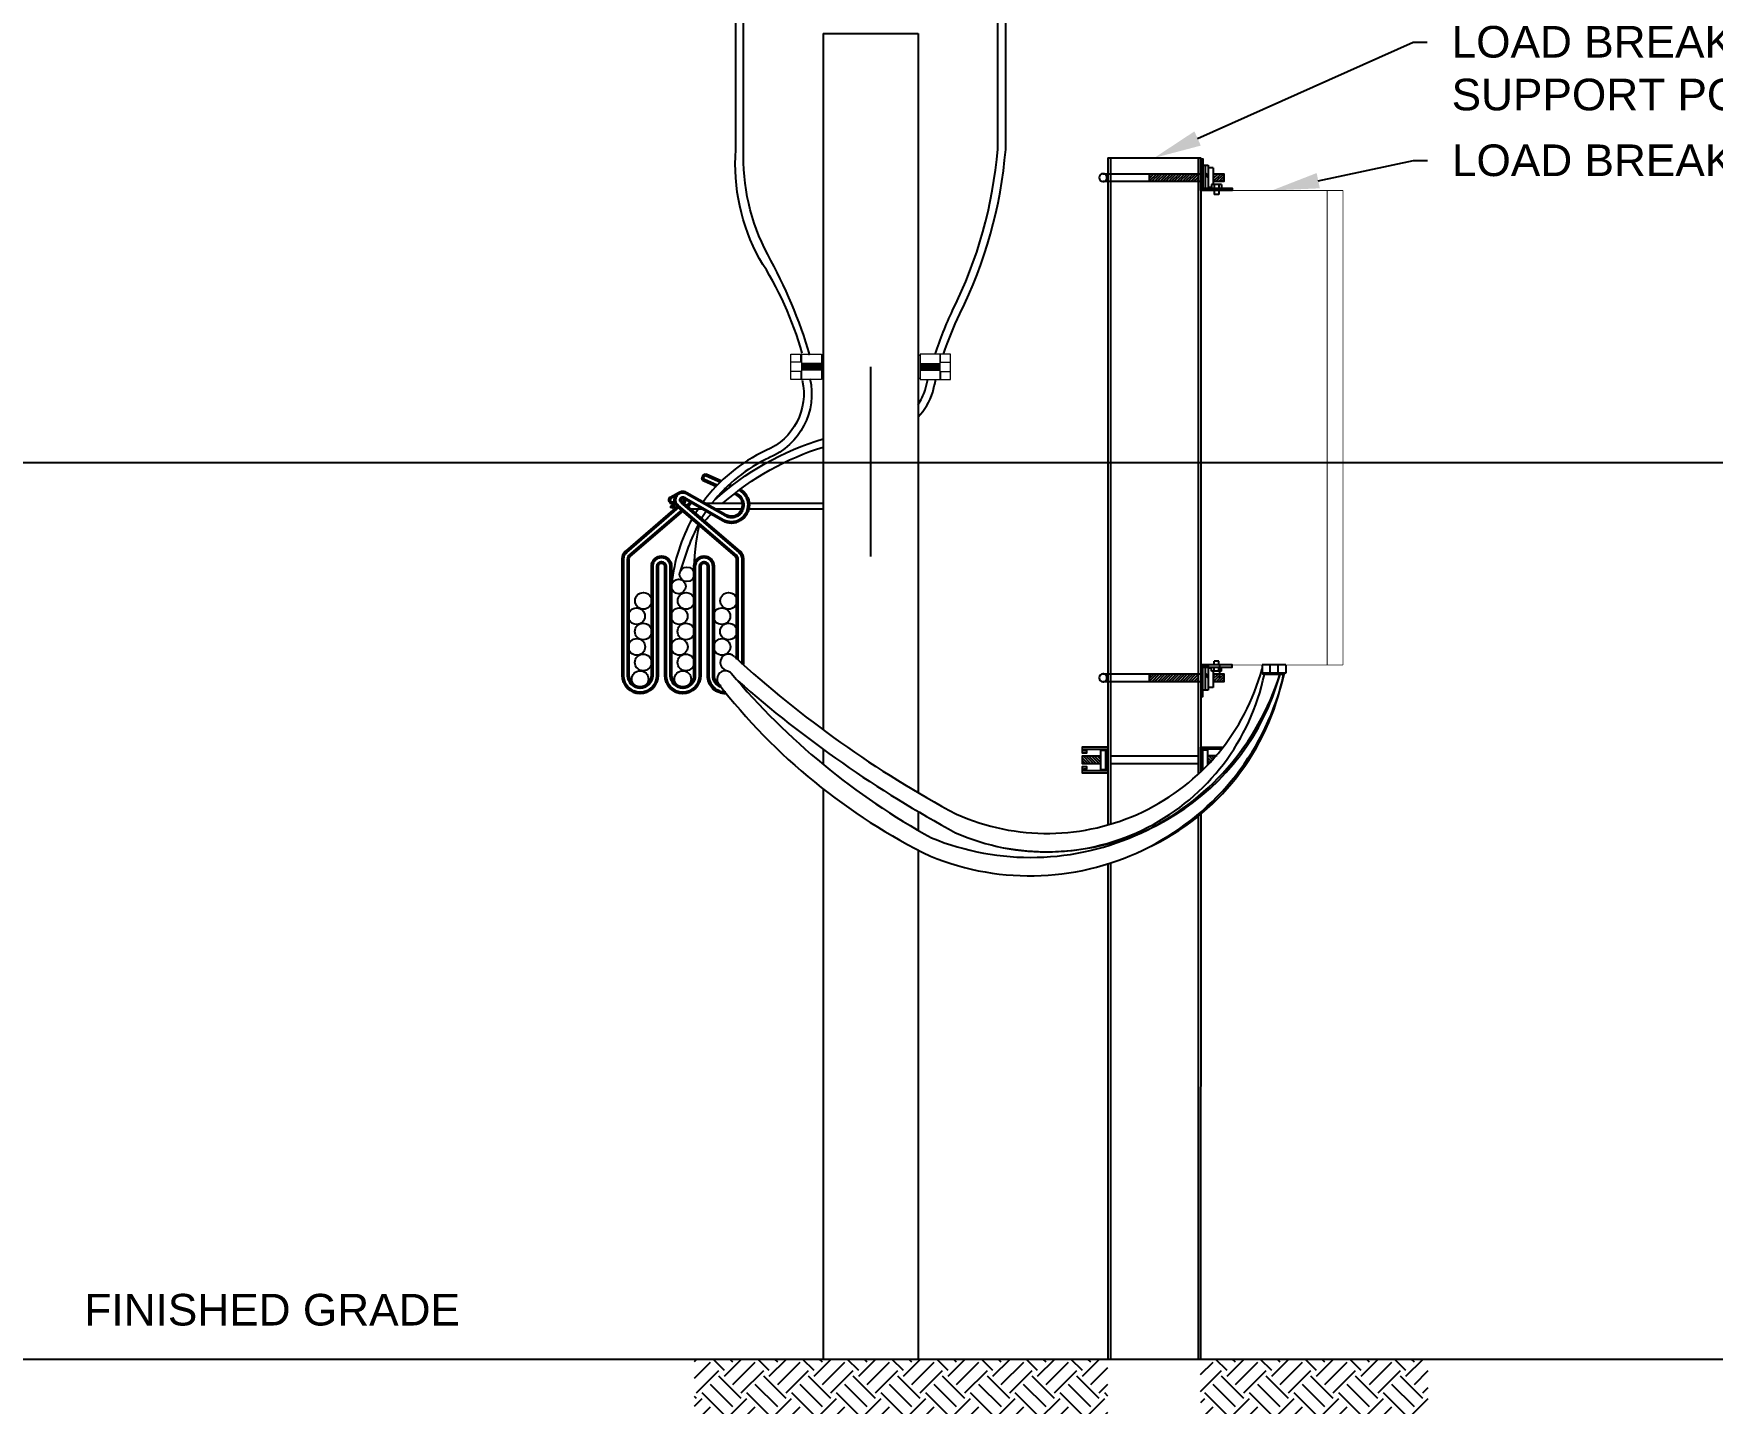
# Model space of a CAD drawing. Header units: feet. Extents: x -17 to 453, y -41 to 31.
# Drawn here: x 58.794 to 61.897, y 3.274 to 5.805 of the extents above; entities that cross this region are included whole.
import ezdxf
from ezdxf import colors
from ezdxf.entities.mleader import LeaderData, LeaderLine
from ezdxf.enums import TextEntityAlignment as Align
from ezdxf.math import Vec2, Vec3

# ---------------------------------------------------------------- set-up
doc = ezdxf.new("R2018")
doc.units = ezdxf.units.FT
doc.header["$MEASUREMENT"] = 0
doc.linetypes.add('HIDDEN', pattern=[0.375, 0.25, -0.125])
doc.linetypes.add('HIDDEN2', pattern=[0.1875, 0.125, -0.0625])
for name, color, linetype in [('Cable Gland', 4, 'Continuous'), ('DC Homerun', 10, 'Continuous'), ('E-COMB-BOX', 42, 'Continuous'), ('E-COND', 3, 'Continuous'), ('E-DETL', 1, 'Continuous'), ('G-ANNO-TEXT', 1, 'Continuous'), ('S-BEAM', 7, 'Continuous'), ('S-BOLT', 93, 'Continuous'), ('S-ERTH', 9, 'Continuous'), ('S-STEL-ANGL', 3, 'Continuous'), ('STRINGS', 30, 'Continuous'), ('WIRE MANAGEMENT', 4, 'Continuous')]:
    doc.layers.add(name, color=color, linetype=linetype)
doc.layers.add('Coated Mtl', color=252, linetype='HIDDEN', lineweight=5)
doc.layers.add('Coating', color=11, linetype='Continuous', lineweight=50)
doc.styles.add('NEI-A', font='arial.ttf')
doc.styles.get("Standard").update_dxf_attribs({"font": 'arial.ttf'})
pattern_1 = [(135, (58.710295, 3.7706372), (-0.0025834466, -0.0025834466), [])]
pattern_2 = [(270, (58.500727, 10.0114773), (0.0018267726, -7e-19), [])]

# ---------------------------------------------------------------- blocks, each defined once
blk = doc.blocks.new('DETAIL_TITLE')
at = {"style": 'NEI-A', "flags": 8}
blk.add_attdef('#', text='', height=0.2, dxfattribs=at).set_placement((0.5922, -0.5109), align=Align.MIDDLE_CENTER)
at = {"lineweight": 30, "style": '', "flags": 104}
blk.add_attdef('DETAIL_TITLE', text='', height=0.2, dxfattribs=at).set_placement((0.9099, -0.5251), align=Align.BOTTOM_LEFT)
at = {"style": 'NEI-A'}
for tag, p in [('SCALE:', (0.9386, -0.7379)), ('1"_=_', (1.5474, -0.7379))]:
    blk.add_attdef(tag, text='', height=0.1, dxfattribs=at).set_placement(p, align=Align.BOTTOM_LEFT)

msp = doc.modelspace()

# ---------------------------------------------------------------- hatches: boundary and pattern name
at = {"layer": 'E-DETL', "linetype": 'Continuous', "lineweight": 0}
h = msp.add_hatch(dxfattribs=at)
h.set_pattern_fill('ANSI31', color=10, scale=0.014614, angle=225)
h.set_pattern_definition(pattern_2)
h.paths.add_polyline_path([(60.21323, 5.19577), (60.21323, 5.18308), (60.25004, 5.18308), (60.25004, 5.19577)])
h = msp.add_hatch(dxfattribs=at)
h.set_pattern_fill('ANSI31', color=10, scale=0.014614, angle=225)
h.set_pattern_definition(pattern_2)
h.paths.add_polyline_path([(60.43227, 5.19577), (60.43227, 5.18308), (60.46908, 5.18308), (60.46908, 5.19577)])
at = {"layer": 'S-BOLT'}
h = msp.add_hatch(dxfattribs=at)
h.set_pattern_fill('ANSI31', color=256, scale=0.029228)
h.set_pattern_definition([(45, (62.5456448, 4.462984), (-0.0025834466, 0.0025834466), [])])
h.paths.add_polyline_path([(60.94618, 5.54626), (60.85631, 5.54626), (60.85631, 5.53165), (60.94618, 5.53165)])
h.paths.add_polyline_path([(60.9937, 5.54626), (60.97435, 5.54626), (60.97435, 5.53165), (60.9937, 5.53165)])
h = msp.add_hatch(dxfattribs=at)
h.set_pattern_fill('ANSI31', color=256, scale=0.029228)
h.set_pattern_definition([(45, (62.5456448, 4.287614), (-0.0025834466, 0.0025834466), [])])
h.paths.add_polyline_path([(60.94618, 4.62191), (60.85631, 4.62191), (60.85631, 4.6073), (60.94618, 4.6073)])
h.paths.add_polyline_path([(60.9937, 4.62191), (60.97435, 4.62191), (60.97435, 4.6073), (60.9937, 4.6073)])
h = msp.add_hatch(dxfattribs=at)
h.set_pattern_fill('ANSI31', color=256, scale=0.029228, angle=90)
h.set_pattern_definition(pattern_1)
h.paths.add_polyline_path([(60.76634, 4.45568), (60.76634, 4.47029), (60.73237, 4.47029), (60.73237, 4.45568)])
h = msp.add_hatch(dxfattribs=at)
h.set_pattern_fill('ANSI31', color=256, scale=0.029228, angle=90)
h.set_pattern_definition(pattern_1)
edge = h.paths.add_edge_path()
edge.add_arc((60.66686, 4.73915), 0.41205, 316.53146, 319.27046)
edge.add_line((60.97911, 4.47029), (60.96424, 4.47029))
edge.add_line((60.96424, 4.47029), (60.96424, 4.45568))
edge.add_line((60.96424, 4.45568), (60.9659, 4.45568))
at = {"layer": 'S-ERTH'}
h = msp.add_hatch(dxfattribs=at)
h.set_pattern_fill('EARTH', color=256, scale=0.233827, angle=45)
h.set_pattern_definition([(45, (61.590035, 3.70635), (6e-18, 0.0826703), [0.0584567, -0.0584567]), (45, (61.574534, 3.72185), (6e-18, 0.0826703), [0.0584567, -0.0584567]), (45, (61.559033, 3.73735), (6e-18, 0.0826703), [0.0584567, -0.0584567]), (135, (61.559033, 3.747687), (-0.0826703, 1e-17), [0.0584567, -0.0584567]), (135, (61.574534, 3.76319), (-0.0826703, 1e-17), [0.0584567, -0.0584567]), (135, (61.590035, 3.77869), (-0.0826703, 1e-17), [0.0584567, -0.0584567])])
h.paths.add_polyline_path([(60.77958, 3.20041), (60.77958, 3.35561), (60.0155, 3.35561), (60.0155, 3.20041)])
h = msp.add_hatch(dxfattribs=at)
h.set_pattern_fill('EARTH', color=256, scale=0.233827, angle=45)
h.set_pattern_definition([(45, (62.02273, 3.70635), (6e-18, 0.0826703), [0.0584567, -0.0584567]), (45, (62.00723, 3.72185), (6e-18, 0.0826703), [0.0584567, -0.0584567]), (45, (61.99173, 3.73735), (6e-18, 0.0826703), [0.0584567, -0.0584567]), (135, (61.99173, 3.747687), (-0.0826703, 1e-17), [0.0584567, -0.0584567]), (135, (62.00723, 3.76319), (-0.0826703, 1e-17), [0.0584567, -0.0584567]), (135, (62.02273, 3.77869), (-0.0826703, 1e-17), [0.0584567, -0.0584567])])
h.paths.add_polyline_path([(61.37161, 3.19988), (61.37161, 3.35561), (60.951, 3.35561), (60.951, 3.20041)])

# ---------------------------------------------------------------- linework, layer by layer
at = {"color": 7, "linetype": 'Continuous', "lineweight": 15}
msp.add_line((60.25347, 3.35561), (60.42884, 3.35561), dxfattribs=at)
msp.add_lwpolyline([(60.34095, 5.18943), (60.34095, 4.83869)])
at = {"layer": 'Cable Gland'}
for p, q in [((61.0645, 4.63835), (61.0645, 4.62317)), ((61.10835, 4.63835), (61.0645, 4.63835)), ((61.07873, 4.63835), (61.07873, 4.62317)), ((61.09381, 4.63835), (61.09381, 4.62317)), ((61.10835, 4.63835), (61.10835, 4.62317)), ((61.10835, 4.62317), (61.0645, 4.62317)), ((61.10413, 4.62097), (61.06872, 4.62097))]:
    msp.add_line(p, q, dxfattribs=at)
for centre, radius, start, end in [((61.0691, 4.62554), 0.00458, 211.11236, 265.27652), ((61.10353, 4.62573), 0.00479, 277.1817, 327.77818)]:
    msp.add_arc(centre, radius, start, end, dxfattribs=at)
at = {"layer": 'Coated Mtl'}
msp.add_arc((60.08361, 4.93403), 0.02973, 109.02699, 109.06594, dxfattribs=at)
at = {"layer": 'Coating'}
msp.add_line((60.00154, 4.931), (60.00319, 4.93241), dxfattribs=at)
for points in [[(60.05658, 4.96965), (60.03321, 4.97979, -0.4207631), (60.03097, 4.98565), (60.03155, 4.9869, -0.4206001), (60.03746, 4.98901), (60.06426, 4.97738)], [(59.9866, 4.95594), (59.97123, 4.94718, 0.4142136), (59.96959, 4.94119), (59.97027, 4.94, 0.4142136), (59.97625, 4.93837), (59.97963, 4.94029)], [(60.09442, 4.64918), (60.09442, 4.83448, 0.2186508), (60.09188, 4.84002), (59.98434, 4.93241, -0.9087596), (60.00092, 4.95594), (60.07266, 4.91504, 1.058391), (60.09234, 4.95414), (60.08979, 4.95524)], [(59.99182, 4.93935), (59.99095, 4.9401, -2.6986203), (59.99657, 4.9401), (59.99548, 4.93916)], [(60.10457, 4.64), (60.10457, 4.83448, 0.2186508), (60.09849, 4.84772), (59.99522, 4.93643)], [(60.09887, 4.96223, -1.0111175), (60.06773, 4.90617), (59.9959, 4.94713)], [(59.98598, 4.931), (59.88903, 4.84772, 0.2186508), (59.88296, 4.83448), (59.88296, 4.61892, 1), (59.94708, 4.61892), (59.94708, 4.82069, -1), (59.9617, 4.82069), (59.9617, 4.61892, 1), (60.02582, 4.61892), (60.02582, 4.82069, -1), (60.04044, 4.82069), (60.04044, 4.61892, 0.4212867), (60.07327, 4.58687, 0.4212867)], [(59.99376, 4.92431), (59.89564, 4.84002, 0.2186508), (59.8931, 4.83448), (59.8931, 4.61892, 1), (59.93694, 4.61892), (59.93694, 4.82069, -1), (59.97184, 4.82069), (59.97184, 4.61892, 1), (60.01568, 4.61892), (60.01568, 4.82069, -1), (60.05058, 4.82069), (60.05058, 4.61892, 0.2989849), (60.06379, 4.59881, 0.2989849)]]:
    msp.add_lwpolyline(points, format="xyb", dxfattribs=at)
for points in [[(60.07882, 4.97106), (60.08359, 4.96899)], [(59.99265, 4.93864), (59.99262, 4.93867)], [(59.99479, 4.93857), (59.99476, 4.93855)], [(60.07458, 4.96184), (60.07087, 4.96345)]]:
    msp.add_lwpolyline(points, dxfattribs=at)
for centre, radius, start, end in [((59.99376, 4.94338), 0.01446, 310.64526, 347.67724), ((60.08361, 4.93403), 0.03206, 113.41065, 113.44156)]:
    msp.add_arc(centre, radius, start, end, dxfattribs=at)
at = {"layer": 'DC Homerun'}
for points in [[(60.07384, 4.62842, 0.0001383), (60.07472, 4.62762, 0.0001383)], [(60.0893, 4.65387, 0.0627258), (60.49969, 4.36254, 0.4596395), (61.0645, 4.63115, 0.4596395)], [(60.0592, 4.60471, 0.1152772), (60.45188, 4.28489, 0.4617161), (61.10522, 4.62124, 0.4121574)], [(60.08348, 4.6232, 0.0932984), (60.45339, 4.31897, 0.0871652)], [(60.09545, 4.6091, 0.0571523), (60.49817, 4.32845, 0.4778294), (61.06872, 4.62097)], [(60.45339, 4.31897, 0.4395203), (61.09733, 4.62097)], [(60.58741, 4.30046, 0.3875625), (61.09762, 4.62097)], [(60.85242, 4.30031, 0.2412385), (61.10413, 4.62097)]]:
    msp.add_lwpolyline(points, format="xyb", dxfattribs=at)
for centre in [(59.92102, 4.7568), (59.9998, 4.7568), (60.07854, 4.7568), (59.90854, 4.72857), (59.98732, 4.72857), (60.06606, 4.72857), (59.90884, 4.67171), (59.92071, 4.70023), (59.98762, 4.67171), (59.99949, 4.70023), (60.06637, 4.67171), (60.07823, 4.70023), (59.92072, 4.64317), (59.9995, 4.64317), (59.91501, 4.61239), (59.99379, 4.61239)]:
    msp.add_circle(centre, 0.01539, dxfattribs=at)
for centre, start, end in [((60.07824, 4.64317), 44.08566, 253.36634), ((60.07253, 4.61239), 35.26644, 225.63995)]:
    msp.add_arc(centre, 0.01539, start, end, dxfattribs=at)
at = {"layer": 'E-COMB-BOX', "color": 30, "const_width": 0.00146}
for points in [[(61.21406, 5.51521), (60.951, 5.51521), (60.951, 4.63835)], [(61.18483, 4.63835), (61.18483, 5.51521)], [(61.21406, 4.63835), (61.21406, 5.51521)], [(60.951, 4.63835), (61.21406, 4.63835)]]:
    msp.add_lwpolyline(points, dxfattribs=at)
at = {"layer": 'E-COND'}
msp.add_line((60.98663, 4.61439), (60.98663, 4.63835), dxfattribs=at)
at = {"layer": 'E-DETL', "color": 10, "linetype": 'Continuous', "lineweight": 0}
for points in [[(60.25004, 5.21272), (60.25004, 5.16613), (60.19343, 5.16613), (60.19343, 5.21272)], [(60.43227, 5.21272), (60.43227, 5.16613), (60.48888, 5.16613), (60.48888, 5.21272)]]:
    msp.add_lwpolyline(points, close=True, dxfattribs=at)
for points in [[(60.21197, 5.19817), (60.19343, 5.19817)], [(60.21197, 5.19817), (60.21197, 5.21149), (60.21323, 5.21272)], [(60.21323, 5.21272), (60.21323, 5.16613)], [(60.25004, 5.19577), (60.21323, 5.19577)], [(60.25004, 5.18308), (60.21323, 5.18308)], [(60.25004, 5.16782), (60.25347, 5.16782), (60.25347, 5.21104), (60.25004, 5.21104)], [(60.43227, 5.16782), (60.42884, 5.16782), (60.42884, 5.21104), (60.43227, 5.21104)], [(60.43227, 5.19577), (60.46908, 5.19577)], [(60.43227, 5.18308), (60.46908, 5.18308)], [(60.46908, 5.21272), (60.46908, 5.16613)], [(60.47034, 5.19817), (60.47034, 5.21149), (60.46908, 5.21272)], [(60.47034, 5.19817), (60.48888, 5.19817)], [(60.21197, 5.18068), (60.19343, 5.18068)], [(60.21197, 5.18068), (60.21197, 5.16736), (60.21323, 5.16613)], [(60.47034, 5.18068), (60.47034, 5.16736), (60.46908, 5.16613)], [(60.47034, 5.18068), (60.48888, 5.18068)]]:
    msp.add_lwpolyline(points, dxfattribs=at)
at = {"layer": 'S-BEAM'}
for p, q in [((60.25347, 5.80518), (60.25347, 4.51844)), ((60.42884, 5.80518), (60.42884, 4.40237)), ((60.77958, 5.57549), (60.951, 5.57549)), ((60.77958, 5.57549), (60.77958, 5.54626)), ((60.7844, 5.57549), (60.7844, 5.54626)), ((60.94618, 5.57549), (60.94618, 5.54626)), ((60.951, 5.57549), (60.951, 5.54626)), ((60.77958, 5.53165), (60.77958, 4.62191)), ((60.7844, 5.53165), (60.7844, 4.62191)), ((60.94618, 5.53165), (60.94618, 4.62191)), ((60.951, 5.53165), (60.951, 4.63835)), ((60.77958, 4.6073), (60.77958, 4.34282)), ((60.7844, 4.6073), (60.7844, 4.34422)), ((60.94618, 4.6073), (60.94618, 4.43622)), ((60.95107, 4.6073), (60.95105, 4.44079)), ((60.25347, 4.48241), (60.25347, 4.45447)), ((60.25347, 4.40909), (60.25347, 3.35561)), ((60.42884, 4.3675), (60.42884, 4.3328)), ((60.94618, 4.35852), (60.94618, 3.35561)), ((60.95104, 4.3625), (60.95098, 3.35561)), ((60.42884, 4.29646), (60.42884, 3.35561)), ((60.77958, 4.30917), (60.77958, 4.30801)), ((60.7844, 4.31059), (60.7844, 4.3095)), ((60.77958, 4.27078), (60.77958, 3.35561)), ((60.7844, 4.27232), (60.7844, 3.35561))]:
    msp.add_line(p, q, dxfattribs=at)
at = {"layer": 'S-BEAM', "linetype": 'HIDDEN2'}
for p, q in [((60.77958, 5.54626), (60.77958, 5.53165)), ((60.7844, 5.54626), (60.7844, 5.53165)), ((60.94618, 5.54626), (60.94618, 5.53165)), ((60.77958, 4.62191), (60.77958, 4.6073)), ((60.7844, 4.62191), (60.7844, 4.6073)), ((60.94618, 4.62191), (60.94618, 4.6073))]:
    msp.add_line(p, q, dxfattribs=at)
at = {"layer": 'S-BEAM'}
msp.add_lwpolyline([(60.25347, 5.80518), (60.42884, 5.80518)], dxfattribs=at)
at = {"layer": 'S-BOLT'}
for p, q in [((60.97435, 5.55696), (60.96477, 5.55696)), ((60.97435, 5.55696), (60.97435, 5.52658)), ((60.77045, 5.54626), (60.95107, 5.54626)), ((60.95107, 5.53165), (60.77045, 5.53165)), ((60.96477, 5.54322), (60.95994, 5.54783)), ((60.96477, 5.53895), (60.95994, 5.54356)), ((60.9711, 5.52095), (60.96477, 5.52095)), ((60.96477, 4.61887), (60.95994, 4.62348)), ((60.9711, 4.63261), (60.96477, 4.63261)), ((60.97435, 4.62698), (60.97435, 4.5966)), ((60.77045, 4.62191), (60.95107, 4.62191)), ((60.95107, 4.6073), (60.77045, 4.6073)), ((60.96477, 4.61461), (60.95994, 4.61922)), ((60.97435, 4.5966), (60.96477, 4.5966)), ((60.76634, 4.44498), (60.76634, 4.48099)), ((60.76634, 4.48099), (60.77593, 4.48099)), ((60.77593, 4.47029), (60.77958, 4.47029)), ((60.7844, 4.47029), (60.94618, 4.47029)), ((60.951, 4.47029), (60.95466, 4.47029)), ((60.96424, 4.48099), (60.95466, 4.48099)), ((60.96424, 4.45394), (60.96424, 4.48099)), ((60.76634, 4.44498), (60.77593, 4.44498)), ((60.77958, 4.45568), (60.77593, 4.45568)), ((60.94618, 4.45568), (60.7844, 4.45568)), ((60.95466, 4.45568), (60.951, 4.45568)), ((60.95538, 4.44498), (60.95466, 4.44498))]:
    msp.add_line(p, q, dxfattribs=at)
for points in [[(60.96477, 5.51621), (60.95511, 5.51621), (60.95511, 5.5617), (60.96477, 5.5617)], [(60.95994, 5.51621), (60.95994, 5.5617)], [(60.96477, 5.5617), (60.96477, 5.51621)], [(60.85631, 5.53165), (60.85631, 5.54626)], [(60.95107, 5.54626), (60.95107, 5.53165)], [(60.97435, 5.54626), (60.9937, 5.54626), (60.9937, 5.53165), (60.97435, 5.53165)], [(60.96477, 4.59186), (60.95511, 4.59186), (60.95511, 4.63735), (60.96477, 4.63735)], [(60.95994, 4.59186), (60.95994, 4.63735)], [(60.96477, 4.63735), (60.96477, 4.59186)], [(60.85631, 4.6073), (60.85631, 4.62191)], [(60.95107, 4.62191), (60.95107, 4.6073)], [(60.97435, 4.62191), (60.9937, 4.62191), (60.9937, 4.6073), (60.97435, 4.6073)], [(60.76634, 4.45568), (60.73237, 4.45568), (60.73237, 4.47029), (60.76634, 4.47029)], [(60.77593, 4.44498), (60.77593, 4.48099)], [(60.95466, 4.44498), (60.95466, 4.48099)], [(60.9816, 4.47029), (60.96424, 4.47029)], [(60.96424, 4.45568), (60.9659, 4.45568)]]:
    msp.add_lwpolyline(points, dxfattribs=at)
for centre in [(60.77045, 5.53895), (60.77045, 4.61461)]:
    msp.add_arc(centre, 0.00731, 90, 270, dxfattribs=at)
at = {"layer": 'S-BOLT', "linetype": 'HIDDEN'}
for centre in [(60.77045, 5.53895), (60.77045, 4.61461)]:
    msp.add_arc(centre, 0.00731, 270, 90, dxfattribs=at)
at = {"layer": 'S-ERTH'}
msp.add_line((55.84462, 3.35561), (66.76526, 3.35561), dxfattribs=at)
at = {"layer": 'S-STEL-ANGL'}
for p, q in [((60.98937, 5.52658), (60.9711, 5.52658)), ((60.9711, 5.52658), (60.9711, 5.51927)), ((60.97585, 5.52658), (60.97585, 5.51927)), ((60.98462, 5.52658), (60.98462, 5.51927)), ((60.98937, 5.52658), (60.98937, 5.51927)), ((60.97585, 5.51521), (60.97585, 5.5079)), ((60.98462, 5.5079), (60.97585, 5.5079)), ((60.98462, 5.51521), (60.98462, 5.5079)), ((60.9711, 4.62698), (60.9711, 4.63429)), ((60.98937, 4.62698), (60.9711, 4.62698)), ((60.97585, 4.63835), (60.97585, 4.64566)), ((60.98462, 4.64566), (60.97585, 4.64566)), ((60.97585, 4.62698), (60.97585, 4.63429)), ((60.98462, 4.63835), (60.98462, 4.64566)), ((60.98462, 4.62698), (60.98462, 4.63429)), ((60.98937, 4.62698), (60.98937, 4.63429))]:
    msp.add_line(p, q, dxfattribs=at)
at = {"layer": 'S-STEL-ANGL', "linetype": 'Continuous', "lineweight": 18}
for p, q in [((59.97496, 4.93483), (59.9751, 4.93483)), ((59.97609, 4.93483), (59.97622, 4.93483)), ((59.97665, 4.93559), (59.97679, 4.93559)), ((59.97722, 4.93483), (59.97735, 4.93483)), ((59.97778, 4.93559), (59.97792, 4.93559)), ((59.97812, 4.92644), (59.97812, 4.93737)), ((59.97867, 4.93531), (59.98143, 4.93531)), ((59.97923, 4.93827), (59.98006, 4.93827)), ((59.97053, 4.93126), (59.97053, 4.92912)), ((59.97085, 4.92879), (59.97053, 4.92912)), ((59.97104, 4.92905), (59.97091, 4.92881)), ((59.97116, 4.92903), (59.97103, 4.92903)), ((59.97172, 4.92827), (59.97158, 4.92827)), ((59.97229, 4.92903), (59.97216, 4.92903)), ((59.97285, 4.92827), (59.97271, 4.92827)), ((59.97341, 4.92903), (59.97328, 4.92903)), ((59.97398, 4.92827), (59.97384, 4.92827)), ((59.97454, 4.92903), (59.97441, 4.92903)), ((59.9751, 4.92827), (59.97496, 4.92827)), ((59.97567, 4.92903), (59.97554, 4.92903)), ((59.97623, 4.92827), (59.97609, 4.92827)), ((59.97679, 4.92903), (59.97666, 4.92903)), ((59.97736, 4.92827), (59.97722, 4.92827)), ((59.97792, 4.92903), (59.97779, 4.92903)), ((59.97859, 4.92571), (59.97812, 4.92644)), ((59.97867, 4.92559), (59.9786, 4.92572)), ((59.97867, 4.92897), (59.98361, 4.92897)), ((59.97867, 4.92559), (59.97969, 4.92559))]:
    msp.add_line(p, q, dxfattribs=at)
at = {"layer": 'S-STEL-ANGL', "flags": 128}
for points in [[(60.951, 5.57366), (60.95511, 5.57366), (60.95511, 5.5193), (61.00946, 5.5193), (61.00946, 5.51521), (60.951, 5.51521), (60.951, 5.57366)], [(60.00679, 4.93711), (60.01348, 4.93711)], [(60.03396, 4.93711), (60.10531, 4.93711)], [(60.11552, 4.93711), (60.25347, 4.93711)], [(60.006, 4.92717), (60.03091, 4.92717)], [(60.05139, 4.92717), (60.10443, 4.92717)], [(60.11493, 4.92717), (60.25347, 4.92717)], [(60.951, 4.5799), (60.95511, 4.5799), (60.95511, 4.63426), (61.00946, 4.63426), (61.00946, 4.63835), (60.951, 4.63835), (60.951, 4.5799)], [(60.77958, 4.48673), (60.73208, 4.48673), (60.73208, 4.47577), (60.7403, 4.47577), (60.7403, 4.47943), (60.73574, 4.47943), (60.73574, 4.48308), (60.77593, 4.48308), (60.77593, 4.44289), (60.73574, 4.44289), (60.73574, 4.44654), (60.7403, 4.44654), (60.7403, 4.4502), (60.73208, 4.4502), (60.73208, 4.43924), (60.77958, 4.43924), (60.77958, 4.48673)], [(60.951, 4.48673), (60.99254, 4.48673)], [(60.951, 4.44074), (60.951, 4.48673)], [(60.98968, 4.48308), (60.95466, 4.48308), (60.95466, 4.44426)]]:
    msp.add_lwpolyline(points, dxfattribs=at)
at = {"layer": 'S-STEL-ANGL', "linetype": 'Continuous', "lineweight": 18}
for points, knots in [([(59.9733, 4.9291), (59.97331, 4.92913), (59.97335, 4.92922), (59.97342, 4.92984), (59.97348, 4.93079), (59.97356, 4.93193), (59.97362, 4.93299), (59.97366, 4.93357), (59.97368, 4.9338)], [0, 0, 0, 0, 0.09049072, 0.22065941, 0.35008877, 0.48064651, 0.61032465, 0.71219197, 0.71219197, 0.71219197, 0.71219197]), ([(59.97341, 4.92903), (59.97344, 4.92908), (59.97349, 4.92916), (59.97356, 4.92983), (59.97363, 4.93079), (59.9737, 4.93193), (59.97377, 4.93305), (59.97381, 4.93366), (59.97383, 4.93392)], [0, 0, 0, 0, 0.12756458, 0.25529135, 0.38229268, 0.51040123, 0.63764669, 0.75581427, 0.75581427, 0.75581427, 0.75581427]), ([(59.97382, 4.92834), (59.97382, 4.92831), (59.97385, 4.92818), (59.97391, 4.92849), (59.97398, 4.92927), (59.97405, 4.9305), (59.97412, 4.93193), (59.97418, 4.93325), (59.97422, 4.93398), (59.97424, 4.93425)], [0, 0, 0, 0, 0.03126178, 0.15251176, 0.27376693, 0.3943499, 0.51597977, 0.63679161, 0.72685703, 0.72685703, 0.72685703, 0.72685703]), ([(59.974, 4.92834), (59.97401, 4.92839), (59.97405, 4.92849), (59.97412, 4.92929), (59.97419, 4.93049), (59.97426, 4.93193), (59.97433, 4.9333), (59.97437, 4.93407), (59.97439, 4.93437)], [0, 0, 0, 0, 0.09669782, 0.22593863, 0.35446296, 0.48410314, 0.61287141, 0.72308608, 0.72308608, 0.72308608, 0.72308608]), ([(59.97442, 4.9291), (59.97444, 4.92913), (59.97448, 4.92922), (59.97454, 4.92984), (59.97461, 4.93079), (59.97468, 4.93193), (59.97475, 4.93307), (59.97482, 4.93403), (59.97489, 4.9347), (59.97494, 4.93479), (59.97496, 4.93483)], [0, 0, 0, 0, 0.09049073, 0.2206594, 0.35008876, 0.4806465, 0.61032465, 0.74001205, 0.87054751, 1, 1, 1, 1]), ([(59.97454, 4.92903), (59.97456, 4.92908), (59.97461, 4.92916), (59.97468, 4.92983), (59.97475, 4.93079), (59.97482, 4.93193), (59.97489, 4.93307), (59.97496, 4.93403), (59.97503, 4.93468), (59.97507, 4.93474), (59.97509, 4.93476)], [0, 0, 0, 0, 0.1275646, 0.2552914, 0.3822927, 0.5104012, 0.6376467, 0.7649012, 0.8929879, 1, 1, 1, 1]), ([(59.97495, 4.92834), (59.97495, 4.92831), (59.97498, 4.92818), (59.97503, 4.92849), (59.97511, 4.92927), (59.97517, 4.9305), (59.97525, 4.93193), (59.97532, 4.93337), (59.97538, 4.93454), (59.97543, 4.93503), (59.97545, 4.93522)], [0, 0, 0, 0, 0.03126178, 0.15251176, 0.27376693, 0.3943499, 0.51597978, 0.63679161, 0.75760584, 0.86141287, 0.86141287, 0.86141287, 0.86141287]), ([(59.97512, 4.92834), (59.97514, 4.92839), (59.97518, 4.92849), (59.97525, 4.92929), (59.97532, 4.93049), (59.97539, 4.93193), (59.97546, 4.93337), (59.97553, 4.9346), (59.97558, 4.93512), (59.9756, 4.93534), (59.9756, 4.93535)], [0, 0, 0, 0, 0.09669782, 0.22593863, 0.35446296, 0.48410314, 0.61287141, 0.74164223, 0.87127241, 0.87764776, 0.87764776, 0.87764776, 0.87764776]), ([(59.97555, 4.9291), (59.97556, 4.92913), (59.9756, 4.92922), (59.97567, 4.92984), (59.97574, 4.93079), (59.97581, 4.93193), (59.97588, 4.93307), (59.97595, 4.93403), (59.97602, 4.9347), (59.97607, 4.93479), (59.97609, 4.93483)], [0, 0, 0, 0, 0.0904907, 0.2206594, 0.3500888, 0.4806465, 0.6103247, 0.740012, 0.8705475, 1, 1, 1, 1]), ([(59.97567, 4.92903), (59.97569, 4.92908), (59.97574, 4.92916), (59.97581, 4.92983), (59.97588, 4.93079), (59.97595, 4.93193), (59.97602, 4.93307), (59.97609, 4.93403), (59.97616, 4.93468), (59.9762, 4.93474), (59.97622, 4.93476)], [0, 0, 0, 0, 0.1275646, 0.2552914, 0.3822927, 0.5104012, 0.6376467, 0.7649012, 0.8929879, 1, 1, 1, 1]), ([(59.97572, 4.9354), (59.97572, 4.93539), (59.97573, 4.93538), (59.97574, 4.93525), (59.97575, 4.93522)], [0, 0, 0, 0, 0.7116768, 1, 1, 1, 1]), ([(59.97575, 4.93525), (59.97582, 4.93513), (59.97596, 4.93489), (59.9761, 4.93466), (59.97617, 4.93455)], [0, 0, 0, 0, 0.4999777, 1, 1, 1, 1]), ([(59.97607, 4.92834), (59.97608, 4.92831), (59.97611, 4.92818), (59.97616, 4.92849), (59.97623, 4.92927), (59.9763, 4.9305), (59.97637, 4.93193), (59.97644, 4.93337), (59.97651, 4.9346), (59.97658, 4.93536), (59.97663, 4.93568), (59.97665, 4.93559), (59.97665, 4.93559)], [0, 0, 0, 0, 0.0312618, 0.1525118, 0.2737669, 0.3943499, 0.5159798, 0.6367916, 0.7576058, 0.8792263, 0.9998104, 1, 1, 1, 1]), ([(59.97622, 4.93483), (59.97629, 4.93495), (59.97643, 4.93521), (59.97657, 4.93546), (59.97664, 4.93559)], [0, 0, 0, 0, 0.4999346, 1, 1, 1, 1]), ([(59.97625, 4.92834), (59.97627, 4.92839), (59.97631, 4.92849), (59.97637, 4.92929), (59.97644, 4.93049), (59.97651, 4.93193), (59.97658, 4.93337), (59.97665, 4.9346), (59.97673, 4.93536), (59.97677, 4.93568), (59.97679, 4.93559), (59.97679, 4.93559)], [0, 0, 0, 0, 0.09669782, 0.22593863, 0.35446296, 0.48410314, 0.61287141, 0.74164223, 0.87127241, 0.99979787, 1, 1, 1, 1]), ([(59.97668, 4.9291), (59.97669, 4.92913), (59.97673, 4.92922), (59.9768, 4.92984), (59.97686, 4.93079), (59.97694, 4.93193), (59.97701, 4.93307), (59.97708, 4.93403), (59.97715, 4.9347), (59.97719, 4.93479), (59.97722, 4.93483)], [0, 0, 0, 0, 0.09049072, 0.2206594, 0.35008876, 0.4806465, 0.61032465, 0.74001204, 0.87054751, 1, 1, 1, 1]), ([(59.97679, 4.92903), (59.97682, 4.92908), (59.97687, 4.92916), (59.97694, 4.92983), (59.97701, 4.93079), (59.97708, 4.93193), (59.97715, 4.93307), (59.97722, 4.93403), (59.97728, 4.93468), (59.97733, 4.93474), (59.97735, 4.93476)], [0, 0, 0, 0, 0.1275646, 0.2552914, 0.3822927, 0.5104012, 0.6376467, 0.7649012, 0.8929879, 1, 1, 1, 1]), ([(59.97684, 4.9354), (59.97685, 4.93539), (59.97686, 4.93538), (59.97687, 4.93525), (59.97687, 4.93522)], [0, 0, 0, 0, 0.7116768, 1, 1, 1, 1]), ([(59.97687, 4.93525), (59.97694, 4.93513), (59.97709, 4.93489), (59.97723, 4.93466), (59.9773, 4.93455)], [0, 0, 0, 0, 0.4999777, 1, 1, 1, 1]), ([(59.9772, 4.92834), (59.9772, 4.92831), (59.97723, 4.92818), (59.97729, 4.92849), (59.97736, 4.92927), (59.97743, 4.9305), (59.9775, 4.93193), (59.97757, 4.93337), (59.97764, 4.9346), (59.97771, 4.93536), (59.97776, 4.93568), (59.97778, 4.93559), (59.97778, 4.93559)], [0, 0, 0, 0, 0.03126179, 0.15251176, 0.27376693, 0.39434991, 0.51597978, 0.63679161, 0.75760584, 0.87922633, 0.99981035, 1, 1, 1, 1]), ([(59.97735, 4.93483), (59.97742, 4.93495), (59.97756, 4.93521), (59.9777, 4.93546), (59.97777, 4.93559)], [0, 0, 0, 0, 0.4999346, 1, 1, 1, 1]), ([(59.97738, 4.92834), (59.97739, 4.92839), (59.97743, 4.92849), (59.9775, 4.92929), (59.97757, 4.93049), (59.97764, 4.93193), (59.97771, 4.93337), (59.97778, 4.9346), (59.97785, 4.93536), (59.9779, 4.93568), (59.97792, 4.93559), (59.97792, 4.93559)], [0, 0, 0, 0, 0.09669782, 0.22593863, 0.35446296, 0.48410314, 0.61287141, 0.74164223, 0.87127241, 0.99979787, 1, 1, 1, 1]), ([(59.97797, 4.9354), (59.97798, 4.93539), (59.97799, 4.93538), (59.978, 4.93525), (59.978, 4.93522)], [0, 0, 0, 0, 0.7116769, 1, 1, 1, 1]), ([(59.97812, 4.93679), (59.97812, 4.93675), (59.97812, 4.93647), (59.97825, 4.93597), (59.97853, 4.93553), (59.97867, 4.93531)], [0, 0, 0, 0, 0.0853364, 0.5376765, 1, 1, 1, 1]), ([(59.97867, 4.93531), (59.97851, 4.93479), (59.9782, 4.93376), (59.97815, 4.93268), (59.97812, 4.93214)], [0, 0, 0, 0, 0.4944105, 1, 1, 1, 1]), ([(59.97105, 4.93168), (59.97104, 4.93141), (59.97101, 4.93078), (59.97098, 4.92989), (59.97094, 4.92917), (59.97091, 4.92878), (59.97088, 4.9288), (59.97087, 4.92881)], [0.53760256, 0.53760256, 0.53760256, 0.53760256, 0.61390258, 0.72037901, 0.82617977, 0.93035334, 1, 1, 1, 1]), ([(59.97104, 4.9291), (59.97106, 4.92913), (59.9711, 4.92922), (59.97116, 4.92984), (59.97123, 4.93078), (59.97128, 4.93152), (59.9713, 4.93188)], [0, 0, 0, 0, 0.09049072, 0.2206594, 0.35008876, 0.47463051, 0.47463051, 0.47463051, 0.47463051]), ([(59.97157, 4.92829), (59.97149, 4.92842), (59.97136, 4.92866), (59.97122, 4.92891), (59.97115, 4.92903)], [0, 0, 0, 0, 0.51527045, 1, 1, 1, 1]), ([(59.97116, 4.92903), (59.97118, 4.92908), (59.97123, 4.92916), (59.9713, 4.92983), (59.97137, 4.93079), (59.97142, 4.93158), (59.97145, 4.93198), (59.97145, 4.932)], [0, 0, 0, 0, 0.12756458, 0.25529135, 0.38229268, 0.51040123, 0.51784868, 0.51784868, 0.51784868, 0.51784868]), ([(59.97157, 4.92834), (59.97157, 4.92831), (59.9716, 4.92818), (59.97165, 4.92849), (59.97173, 4.92927), (59.97179, 4.9305), (59.97185, 4.9316), (59.97188, 4.93222), (59.97189, 4.93236)], [0, 0, 0, 0, 0.03126179, 0.15251176, 0.27376693, 0.39434991, 0.51597978, 0.55144179, 0.55144179, 0.55144179, 0.55144179]), ([(59.97174, 4.92834), (59.97176, 4.92839), (59.9718, 4.92849), (59.97187, 4.92929), (59.97194, 4.93049), (59.97199, 4.93163), (59.97202, 4.9323), (59.97203, 4.93247)], [0, 0, 0, 0, 0.09669782, 0.22593862, 0.35446296, 0.48410314, 0.53257043, 0.53257043, 0.53257043, 0.53257043]), ([(59.97217, 4.92905), (59.9721, 4.92893), (59.97196, 4.92867), (59.97181, 4.92842), (59.97174, 4.92829)], [0, 0, 0, 0, 0.4997448, 1, 1, 1, 1]), ([(59.97217, 4.9291), (59.97218, 4.92913), (59.97222, 4.92922), (59.97229, 4.92984), (59.97236, 4.93079), (59.97243, 4.93186), (59.97247, 4.93255), (59.97249, 4.93284)], [0, 0, 0, 0, 0.09049072, 0.2206594, 0.35008876, 0.48064651, 0.585397, 0.585397, 0.585397, 0.585397]), ([(59.97269, 4.92829), (59.97262, 4.92842), (59.97248, 4.92866), (59.97234, 4.92891), (59.97228, 4.92903)], [0, 0, 0, 0, 0.51527061, 1, 1, 1, 1]), ([(59.97229, 4.92903), (59.97231, 4.92908), (59.97236, 4.92916), (59.97243, 4.92983), (59.9725, 4.93079), (59.97257, 4.9319), (59.97261, 4.93263), (59.97263, 4.93296)], [0, 0, 0, 0, 0.12756458, 0.25529135, 0.38229268, 0.51040123, 0.62740882, 0.62740882, 0.62740882, 0.62740882]), ([(59.97269, 4.92834), (59.9727, 4.92831), (59.97273, 4.92818), (59.97278, 4.92849), (59.97285, 4.92927), (59.97292, 4.9305), (59.97299, 4.93192), (59.97304, 4.93287), (59.97306, 4.9333)], [0, 0, 0, 0, 0.03126179, 0.15251176, 0.27376693, 0.39434991, 0.51597978, 0.63380735, 0.63380735, 0.63380735, 0.63380735]), ([(59.97287, 4.92834), (59.97289, 4.92839), (59.97293, 4.92849), (59.97299, 4.92929), (59.97306, 4.93049), (59.97313, 4.93193), (59.97318, 4.93292), (59.97321, 4.93339), (59.97321, 4.93342)], [0, 0, 0, 0, 0.09669782, 0.22593862, 0.35446296, 0.48410314, 0.61287141, 0.62118992, 0.62118992, 0.62118992, 0.62118992]), ([(59.9733, 4.92905), (59.97322, 4.92893), (59.97308, 4.92867), (59.97294, 4.92842), (59.97287, 4.92829)], [0, 0, 0, 0, 0.4997448, 1, 1, 1, 1]), ([(59.97382, 4.92829), (59.97375, 4.92842), (59.97361, 4.92866), (59.97347, 4.92891), (59.9734, 4.92903)], [0, 0, 0, 0, 0.51527061, 1, 1, 1, 1]), ([(59.97442, 4.92905), (59.97435, 4.92893), (59.97421, 4.92867), (59.97407, 4.92842), (59.974, 4.92829)], [0, 0, 0, 0, 0.4997451, 1, 1, 1, 1]), ([(59.97495, 4.92829), (59.97487, 4.92842), (59.97474, 4.92866), (59.9746, 4.92891), (59.97453, 4.92903)], [0, 0, 0, 0, 0.5152703, 1, 1, 1, 1]), ([(59.97555, 4.92905), (59.97548, 4.92893), (59.97534, 4.92867), (59.97519, 4.92842), (59.97512, 4.92829)], [0, 0, 0, 0, 0.4997446, 1, 1, 1, 1]), ([(59.97607, 4.92829), (59.976, 4.92842), (59.97586, 4.92866), (59.97572, 4.92891), (59.97566, 4.92903)], [0, 0, 0, 0, 0.5152703, 1, 1, 1, 1]), ([(59.97668, 4.92905), (59.9766, 4.92893), (59.97646, 4.92867), (59.97632, 4.92842), (59.97625, 4.92829)], [0, 0, 0, 0, 0.4997446, 1, 1, 1, 1]), ([(59.9772, 4.92829), (59.97713, 4.92842), (59.97699, 4.92866), (59.97685, 4.92891), (59.97678, 4.92903)], [0, 0, 0, 0, 0.5152703, 1, 1, 1, 1]), ([(59.9778, 4.92905), (59.97773, 4.92893), (59.97759, 4.92867), (59.97745, 4.92842), (59.97738, 4.92829)], [0, 0, 0, 0, 0.4997446, 1, 1, 1, 1]), ([(59.9778, 4.9291), (59.97782, 4.92913), (59.97786, 4.92922), (59.97792, 4.92984), (59.97799, 4.93079), (59.97806, 4.93185), (59.9781, 4.9325), (59.97812, 4.93277)], [0, 0, 0, 0, 0.1563081, 0.3811534, 0.6047217, 0.8302391, 1, 1, 1, 1]), ([(59.97812, 4.92867), (59.97811, 4.92867), (59.97805, 4.92879), (59.97798, 4.92891), (59.97791, 4.92903)], [0, 0, 0, 0, 0.0171532, 1, 1, 1, 1]), ([(59.97792, 4.92903), (59.97794, 4.92908), (59.97799, 4.92917), (59.97806, 4.92977), (59.9781, 4.93035), (59.97812, 4.9306)], [0, 0, 0, 0, 0.3620795, 0.7246195, 1, 1, 1, 1]), ([(59.97812, 4.93214), (59.97812, 4.93205), (59.97812, 4.93147), (59.97825, 4.93039), (59.97853, 4.92945), (59.97867, 4.92897)], [0, 0, 0, 0, 0.08531449, 0.5376668, 1, 1, 1, 1]), ([(59.97867, 4.92897), (59.97858, 4.92883), (59.97826, 4.92828), (59.97818, 4.92771), (59.97812, 4.92728)], [0, 0, 0, 0, 0.2593721, 1, 1, 1, 1]), ([(59.97812, 4.92728), (59.97813, 4.92712), (59.97816, 4.92654), (59.97845, 4.92599), (59.97867, 4.92559)], [0, 0, 0, 0, 0.2853889, 1, 1, 1, 1]), ([(59.98472, 4.93208), (59.98471, 4.93195), (59.9847, 4.93182), (59.9847, 4.93169), (59.98469, 4.93165), (59.98469, 4.9316), (59.98469, 4.93156), (59.98466, 4.93117), (59.98457, 4.93051), (59.98441, 4.92986), (59.98434, 4.92959)], [0.01694237, 0.01694237, 0.01694237, 0.01694237, 0.13730941, 0.13730941, 0.13730941, 0.18026177, 0.18026177, 0.18026177, 0.53766677, 0.80028564, 0.80028564, 0.80028564, 0.80028564])]:
    msp.add_open_spline(points, degree=3, knots=knots, dxfattribs=at)
for points in [[(59.9749, 4.93478), (59.97495, 4.9347), (59.975, 4.93462), (59.97504, 4.93455)], [(59.97509, 4.93483), (59.97513, 4.93489), (59.97517, 4.93496), (59.97521, 4.93503)], [(59.97824, 4.93747), (59.97816, 4.93725), (59.97814, 4.93702), (59.97812, 4.93679)]]:
    msp.add_open_spline(points, degree=3, dxfattribs=at)
at = {"layer": 'STRINGS'}
for points in [[(60.0917, 5.59072), (60.0917, 6.03509)], [(60.10632, 5.59175), (60.10632, 6.03509)]]:
    msp.add_lwpolyline(points, dxfattribs=at)
for points in [[(60.46027, 5.21272, -0.0305046), (60.49261, 5.29353, 0.0943709), (60.57599, 5.59175), (60.57599, 6.03509)], [(60.47572, 5.21272, -0.0287174), (60.50579, 5.28714, 0.0943941), (60.59061, 5.59072), (60.59061, 6.03509)], [(60.1355, 5.38888, -0.1419454), (60.0917, 5.59072, -0.2087901)], [(60.15076, 5.39702, -0.1322873), (60.10632, 5.59175, -0.2078494)], [(60.21461, 5.21433, 0.0765214), (60.1355, 5.38888, 0.3644944)], [(60.22886, 5.21111, 0.0534512), (60.15076, 5.39702, 0.3644944)], [(60.21461, 5.16452, -0.3644944), (60.14747, 5.03463, -0.3644944)], [(60.22886, 5.16774, -0.3644944), (60.15309, 5.02114, -0.3644944)], [(60.42884, 5.1198, 0.0724891), (60.44173, 5.14607, -0.0072276), (60.44658, 5.16613, -0.0072276)], [(60.42884, 5.09668, 0.1155808), (60.45588, 5.14222, -0.0087988), (60.46172, 5.16613, -0.0087988)], [(60.14719, 5.03451, 0.1265411), (60.0308, 4.93891, 0.1265411)], [(60.05195, 4.94238, -0.1123337), (60.25347, 5.05648, -0.1123337)], [(60.06802, 4.93711, -0.105989), (60.25347, 5.04117, -0.105989)], [(60.15336, 5.02126, 0.1189976), (60.04775, 4.93711, 0.1189976)], [(60.01154, 4.90904, 0.1037154), (59.97347, 4.78863)], [(60.02263, 4.92717, 0.0090557), (60.01676, 4.91793, 0.0090557)], [(60.03766, 4.92332, 0.0156004), (60.02797, 4.90821)], [(60.03356, 4.90371, -0.0097138), (60.04732, 4.91781, -0.0097138)], [(60.05492, 4.92515, -0.0014507), (60.05707, 4.92717)], [(60.02284, 4.89933, 0.046146), (59.98923, 4.81159)], [(60.01484, 4.80581, -0.052353), (60.02451, 4.8979, -8.3009519)]]:
    msp.add_lwpolyline(points, format="xyb", dxfattribs=at)
for centre in [(60.00138, 4.80581), (59.98593, 4.78353)]:
    msp.add_circle(centre, 0.01346, dxfattribs=at)
at = {"layer": 'WIRE MANAGEMENT', "color": 7, "linetype": 'Continuous', "lineweight": 18}
for p, q in [((59.99201, 4.94404), (59.99201, 4.94594)), ((59.99391, 4.9477), (59.99376, 4.9477)), ((59.99566, 4.94594), (59.99566, 4.94404))]:
    msp.add_line(p, q, dxfattribs=at)
at = {"layer": 'WIRE MANAGEMENT', "color": 7, "linetype": 'Continuous', "lineweight": 25}
msp.add_circle((59.99364, 4.93717), 0.00177, dxfattribs=at)
at = {"layer": 'WIRE MANAGEMENT', "color": 7, "linetype": 'Continuous', "lineweight": 18}
for centre, start, end in [((59.99376, 4.94594), 90, 180), ((59.99391, 4.94594), 0, 90)]:
    msp.add_arc(centre, 0.00175, start, end, dxfattribs=at)
for points in [[(59.9919, 4.94391), (59.9918, 4.93807), (59.9918, 4.93767), (59.9918, 4.93727)], [(59.99545, 4.93727), (59.99545, 4.93765), (59.99545, 4.93804), (59.99555, 4.94385)]]:
    msp.add_open_spline(points, degree=3, dxfattribs=at)
at = {"layer": 'WIRE MANAGEMENT', "color": 7, "linetype": 'HIDDEN', "lineweight": 18}
msp.add_open_spline([(59.99363, 4.93895), (59.99347, 4.93895), (59.99315, 4.93891), (59.9927, 4.93874), (59.99232, 4.93847), (59.99202, 4.93812), (59.99184, 4.93771), (59.99178, 4.93727), (59.99184, 4.93682), (59.99202, 4.93641), (59.99232, 4.93606), (59.9927, 4.93579), (59.99315, 4.93562), (59.99363, 4.93557), (59.99411, 4.93562), (59.99455, 4.93579), (59.99493, 4.93606), (59.99523, 4.93641), (59.99542, 4.93682), (59.99547, 4.93726), (59.99542, 4.93771), (59.99523, 4.93812), (59.99493, 4.93847), (59.99455, 4.93874), (59.99411, 4.93891), (59.99379, 4.93895), (59.99363, 4.93895)], degree=3, knots=[0, 0, 0, 0, 0.0421252, 0.0827775, 0.12499, 0.1670766, 0.2077289, 0.24999, 0.2920766, 0.3327289, 0.37499, 0.4170766, 0.4577289, 0.49999, 0.5420766, 0.5827289, 0.62499, 0.6670766, 0.7077289, 0.74999, 0.7920765, 0.8327289, 0.87499, 0.9171252, 0.9577776, 1, 1, 1, 1], dxfattribs=at)
at = {"layer": 'WIRE MANAGEMENT', "color": 7, "linetype": 'Continuous', "lineweight": 18}
msp.add_open_spline([(59.99555, 4.94385), (59.99556, 4.94397), (59.99557, 4.94425), (59.9956, 4.94452), (59.99563, 4.9447), (59.99566, 4.94479), (59.99566, 4.94491), (59.99565, 4.9451), (59.9956, 4.94532), (59.99554, 4.94549), (59.99549, 4.9456), (59.99547, 4.94565), (59.99543, 4.94572), (59.99538, 4.9458), (59.99531, 4.94591), (59.99522, 4.94602), (59.99511, 4.94615), (59.99497, 4.94627), (59.9948, 4.9464), (59.99461, 4.94651), (59.99443, 4.94659), (59.99433, 4.94662), (59.99424, 4.94665), (59.9941, 4.94668), (59.99396, 4.9467), (59.9938, 4.9467), (59.99369, 4.9467), (59.99359, 4.94668), (59.99342, 4.94665), (59.9932, 4.94658), (59.99299, 4.94648), (59.99287, 4.9464), (59.9928, 4.94635), (59.99276, 4.94632), (59.99273, 4.9463), (59.99269, 4.94626), (59.99263, 4.94621), (59.99256, 4.94615), (59.99246, 4.94604), (59.99236, 4.94591), (59.99226, 4.94577), (59.99218, 4.94563), (59.99213, 4.94549), (59.99209, 4.94538), (59.99206, 4.94528), (59.99204, 4.94521), (59.99203, 4.94515), (59.99203, 4.94512), (59.99202, 4.94511), (59.99202, 4.94508), (59.99202, 4.94506), (59.99202, 4.94503), (59.992, 4.94501), (59.99196, 4.94483), (59.99193, 4.94446), (59.9919, 4.94408), (59.9919, 4.94391)], degree=3, knots=[0.11508296, 0.11508296, 0.11508296, 0.11508296, 0.13097487, 0.15714562, 0.18280824, 0.21495298, 0.24461225, 0.27199963, 0.29108191, 0.30889755, 0.31176977, 0.31545858, 0.32035375, 0.32995682, 0.34226782, 0.35728971, 0.37502463, 0.39547257, 0.41863351, 0.44450741, 0.47309427, 0.48152269, 0.48859874, 0.49277147, 0.4957506, 0.49693901, 0.49780141, 0.49813888, 0.49844118, 0.49991993, 0.50077691, 0.50131931, 0.50163473, 0.50176739, 0.50188909, 0.50217781, 0.50256173, 0.50367869, 0.50530208, 0.51012351, 0.51707754, 0.52741414, 0.54045059, 0.55619071, 0.57463666, 0.59578972, 0.61920091, 0.64522478, 0.67255789, 0.6991824, 0.73653043, 0.7721586, 0.80635899, 0.83908873, 0.87017067, 0.88910202, 0.88910202, 0.88910202, 0.88910202], dxfattribs=at)

# ---------------------------------------------------------------- block references
at = {"layer": 'G-ANNO-TEXT'}
ref = msp.add_blockref('DETAIL_TITLE', (9.90128, 15.51621), dxfattribs=at)
lines = msp.add_mtext('{\\LSTEEL SUPPORT POST GROUNDING (BELOW GRADE)}', dxfattribs={"layer": '0', "insert": (10.81118, 15.29107), "char_height": 7.5055471, "attachment_point": 1})
ref.add_attrib('DETAIL_TITLE', '', (10.81118, 15.29107)).embed_mtext(lines)
ref = msp.add_blockref('DETAIL_TITLE', (0.15596, 15.44212), dxfattribs=at)
lines = msp.add_mtext('{\\LMECHANICAL COMPRESSION SPLIT BOLT "TEE" CONNECTION}', dxfattribs={"layer": '0', "insert": (1.06586, 15.21699), "char_height": 8.503693, "attachment_point": 1})
ref.add_attrib('DETAIL_TITLE', '', (1.06586, 15.21699)).embed_mtext(lines)

# ---------------------------------------------------------------- texts
at = {"layer": 'G-ANNO-TEXT', "insert": (58.88791, 3.47616), "char_height": 0.0584567, "width": 0.6904218, "attachment_point": 1, "style": 'NEI-A', "bg_fill": 3, "box_fill_scale": 1.5, "bg_fill_color": 256, "bg_fill_transparency": 0}
msp.add_mtext('\\pxql,t3.00005;FINISHED GRADE', dxfattribs=at)

# ---------------------------------------------------------------- next in the draw order: leaders
at = {"layer": 'G-ANNO-TEXT'}
ml = msp.add_multileader_mtext('Standard', dxfattribs=at)
ml.set_content('\\pxql,t3.00005;LOAD BREAK DISCONNECT BOX', color=256, style='NEI-A')
ml.set_leader_properties()
ml.build(insert=Vec2(0, 0))
ml.multileader.update_dxf_attribs({"dogleg_length": 0.89968, "arrow_head_size": 0.08769})
ctx = ml.context
ctx.base_point, ctx.char_height, ctx.arrow_head_size, ctx.landing_gap_size, ctx.plane_origin = Vec3(61.37045, 5.57055), 0.0584567, 0.08769, 0.04489, Vec3(83.16987, -10.71561)
notes = []
notes.append((ctx, [(0, (1, 1, 0), (61.34415, 5.57055), (1, 0), 0.0263, [(1, [(61.08253, 5.51521)], 0, [])])]))
ctx.mtext.insert, ctx.mtext.width, ctx.mtext.flow_direction = Vec3(61.41533, 5.60028), 1.2797341, 5
ctx.mtext.has_bg_fill, ctx.mtext.bg_color, ctx.mtext.bg_scale_factor, ctx.mtext.bg_transparency, ctx.mtext.use_window_bg_color = 1, -1073741824, 1.5, 0, 1
for ctx, leaders in notes:
    for number, flags, end, landing, length, lines in leaders:
        leader = LeaderData()
        leader.index, (leader.has_last_leader_line, leader.has_dogleg_vector, leader.attachment_direction) = number, flags
        leader.last_leader_point, leader.dogleg_vector, leader.dogleg_length = Vec3(end), Vec3(landing), length
        for number, points, colour, breaks in lines:
            line = LeaderLine()
            line.index, line.vertices, line.color, line.breaks = number, Vec3.list(points), colors.encode_raw_color(colour), breaks
            leader.lines.append(line)
        ctx.leaders.append(leader)

# ---------------------------------------------------------------- next in the draw order: leaders
ml = msp.add_multileader_mtext('Standard', dxfattribs=at)
ml.set_content('\\pxql,t3.00005;LOAD BREAK DISCONNECT BOX SUPPORT POST', color=256, style='NEI-A')
ml.set_leader_properties()
ml.build(insert=Vec2(0, 0))
ml.multileader.update_dxf_attribs({"dogleg_length": 0.89968, "arrow_head_size": 0.08769})
ctx = ml.context
ctx.base_point, ctx.char_height, ctx.arrow_head_size, ctx.landing_gap_size, ctx.plane_origin = Vec3(61.3699, 5.78951), 0.0584567, 0.08769, 0.04489, Vec3(83.85634, -11.77676)
notes = []
notes.append((ctx, [(0, (1, 1, 0), (61.3436, 5.78951), (1, 0), 0.0263, [(1, [(60.86529, 5.57549)], 0, [])])]))
ctx.mtext.insert, ctx.mtext.width, ctx.mtext.flow_direction = Vec3(61.41479, 5.81924), 1.3964881, 5
ctx.mtext.has_bg_fill, ctx.mtext.bg_color, ctx.mtext.bg_scale_factor, ctx.mtext.bg_transparency, ctx.mtext.use_window_bg_color = 1, -1073741824, 1.5, 0, 1
for ctx, leaders in notes:
    for number, flags, end, landing, length, lines in leaders:
        leader = LeaderData()
        leader.index, (leader.has_last_leader_line, leader.has_dogleg_vector, leader.attachment_direction) = number, flags
        leader.last_leader_point, leader.dogleg_vector, leader.dogleg_length = Vec3(end), Vec3(landing), length
        for number, points, colour, breaks in lines:
            line = LeaderLine()
            line.index, line.vertices, line.color, line.breaks = number, Vec3.list(points), colors.encode_raw_color(colour), breaks
            leader.lines.append(line)
        ctx.leaders.append(leader)

doc.saveas('drawing.dxf')
